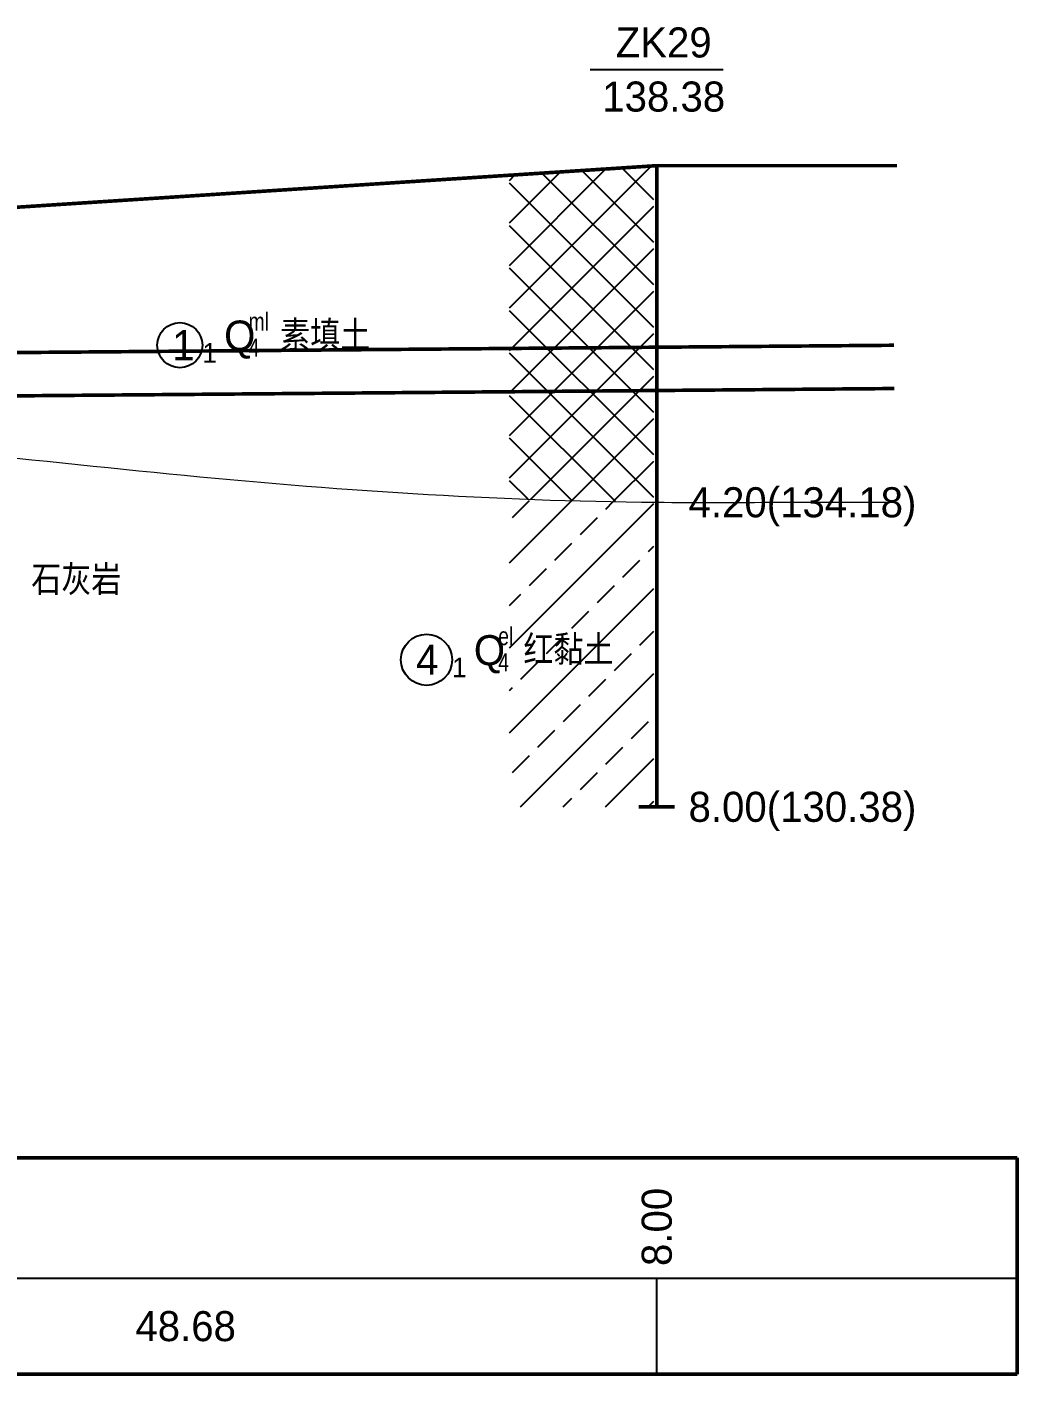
# Model space of a CAD drawing. Header units: inches. Extents: x -205 to 12199, y -11610 to -150.
# Drawn here: x 1025.2 to 1107.8, y -986.3 to -874 of the extents above; entities that cross this region are included whole.
import ezdxf

# ---------------------------------------------------------------- set-up
doc = ezdxf.new("R2010")
doc.units = ezdxf.units.IN
doc.header["$MEASUREMENT"] = 0
for name, color, linetype in [('地质-地层符号', 3, 'Continuous'), ('地质-地层线', 7, 'Continuous'), ('地质-地面线', 7, 'Continuous'), ('地质-填充花纹', 4, 'Continuous'), ('地质-文字', 7, 'Continuous'), ('地质-标注栏', 7, 'Continuous'), ('地质-钻孔', 7, 'Continuous'), ('管底', 7, 'Continuous')]:
    doc.layers.add(name, color=color, linetype=linetype)
doc.styles.add('LZ_PMT_LINE', font='', dxfattribs={"height": 2})
doc.styles.add('地层编号', font='Comfont.shx', dxfattribs={"width": 0.7, "height": 2.5, "bigfont": 'Hztxt12a.shx'})
doc.styles.add('层底标注', font='Comfont.shx', dxfattribs={"width": 0.7, "height": 2.5, "bigfont": 'Hztxt12a.shx'})
doc.styles.add('岩土名称', font='Comfont.shx', dxfattribs={"width": 0.7, "height": 2.5, "bigfont": 'Hztxt12a.shx'})
doc.styles.add('时代', font='Comfont.shx', dxfattribs={"width": 0.7, "height": 2.5, "bigfont": 'Hztxt12a.shx'})
doc.styles.add('标注栏数据', font='Comfont.shx', dxfattribs={"width": 0.7, "height": 2.5, "bigfont": 'Hztxt12a.shx'})
doc.styles.add('钻孔标注', font='Comfont.shx', dxfattribs={"width": 0.7, "height": 2.5, "bigfont": 'Hztxt12a.shx'})
doc.styles.get('LZ_PMT_LINE').set_extended_font_data('SimSun')
doc.linetypes.add('bzhjcx', pattern='A,0.001,[2,XX1.shx,S=1,R=0,X=1,Y=0],-2', length=2.001)
doc.linetypes.add('swx', pattern='A,7,-1.5,["●",LZ_PMT_LINE,S=0.05,R=0,X=0,Y=0],-1.5', length=10)

msp = doc.modelspace()

# ---------------------------------------------------------------- hatches: boundary and pattern name
at = {"layer": '地质-填充花纹', "linetype": 'Continuous'}
h = msp.add_hatch(dxfattribs=at)
h.set_pattern_fill('GKSTT', scale=0.5, style=0, pattern_type=2)
h.set_pattern_definition([(45, (-4034.736, -1061.9183), (-1.767767, 1.767767), []), (135, (-4034.736, -1061.9183), (-1.767767, -1.767767), [])])
h.paths.add_polyline_path([(1077.39041, -913.56484), (1071.99583, -913.47587), (1066.99827, -913.32086), (1065.39041, -913.25043), (1065.39041, -886.36425), (1077.39041, -885.58519)])
h = msp.add_hatch(dxfattribs=at)
h.set_pattern_fill('GKFZNT', scale=0.5, style=0, pattern_type=2)
h.set_pattern_definition([(45, (-4034.736, -1061.9183), (-3.535534, 3.535534), []), (45, (-4031.2004, -1061.9183), (-3.535534, 3.535534), [2, -1])])
h.paths.add_polyline_path([(1066.99827, -913.32086), (1071.99583, -913.47587), (1077.39041, -913.56484), (1077.39041, -938.90229), (1065.39041, -938.90229), (1065.39041, -913.25043)])

# ---------------------------------------------------------------- linework, layer by layer
at = {"layer": '地质-地层符号', "color": 7, "linetype": 'Continuous'}
for centre, major_axis in [((1037.95287, -900.50232), (0, 1.875)), ((1058.48414, -926.67273), (0, 2.125))]:
    msp.add_ellipse(centre, major_axis=major_axis, ratio=1, dxfattribs=at)
at = {"layer": '地质-地层线', "color": 7, "linetype": 'bzhjcx', "lineweight": 0}
msp.add_spline([(917.25543, -921.10231), (943.6754, -917.01343), (956.88539, -914.969), (996.51534, -908.83569), (1037.07787, -911.20232), (1077.64041, -913.56896), (1087.64041, -913.56896), (1097.64041, -913.56896)], degree=3, dxfattribs=at)
at = {"layer": '地质-地面线', "color": 7, "linetype": 'Continuous', "const_width": 0.3}
msp.add_lwpolyline([(775.27989, -894.57001), (828.38639, -893.0357), (917.25543, -891.1023), (996.51534, -890.83568), (1077.64041, -885.56896), (1097.64041, -885.56896)], dxfattribs=at)
at = {"layer": '地质-标注栏', "color": 7, "linetype": 'Continuous', "const_width": 0.3}
for points in [[(735.27969, -968.10233), (1107.6402, -968.10233)], [(1107.6402, -968.10233), (1107.6402, -986.10233)], [(735.27969, -986.10233), (1107.6402, -986.10233)]]:
    msp.add_lwpolyline(points, dxfattribs=at)
at = {"layer": '地质-标注栏', "color": 7, "linetype": 'Continuous'}
for points in [[(735.27969, -978.10233), (1107.6402, -978.10233)], [(1077.64041, -986.10233), (1077.64041, -978.10233)]]:
    msp.add_lwpolyline(points, dxfattribs=at)
at = {"layer": '地质-钻孔', "color": 7, "linetype": 'Continuous'}
msp.add_line((1072.11074, -877.56895), (1083.17031, -877.56895), dxfattribs=at)
at = {"layer": '地质-钻孔', "color": 7, "const_width": 0.3, "flags": 128}
msp.add_lwpolyline([(1077.64041, -885.56896), (1077.64041, -938.90229)], dxfattribs=at)
at = {"layer": '地质-钻孔', "color": 7, "linetype": 'Continuous', "const_width": 0.3, "flags": 128}
msp.add_lwpolyline([(1076.14041, -938.90229), (1079.14041, -938.90229)], dxfattribs=at)
at = {"layer": '管底', "linetype": 'swx', "const_width": 0.3}
for points in [[(775.0048, -903.19227), (1097.38212, -900.50807)], [(775.03478, -906.79215), (1097.4121, -904.10795)]]:
    msp.add_lwpolyline(points, dxfattribs=at)

# ---------------------------------------------------------------- texts
at = {"layer": '地质-地层符号', "color": 7, "linetype": 'Continuous', "style": '时代', "width": 0.8}
for s, p in [('ml', (1043.67371, -899.28566)), ('4', (1043.67371, -901.45232)), ('el', (1064.45497, -925.45606)), ('4', (1064.45497, -927.62273))]:
    msp.add_text(s, height=1.5, dxfattribs=at).set_placement(p)
at = {"layer": '地质-地层符号', "color": 7, "linetype": 'Continuous'}
for s, height, style, p in [('Q', 2.5, '时代', (1041.64037, -900.95232)), ('素填土', 2.5, '岩土名称', (1046.30704, -900.95232)), ('1', 2.5, '地层编号', (1037.32787, -901.75232)), ('1', 1.625, '地层编号', (1039.82787, -901.95232)), ('石灰岩', 2.5, '岩土名称', (1025.58828, -921.29004)), ('Q', 2.5, '时代', (1062.42164, -927.12273)), ('红黏土', 2.5, '岩土名称', (1066.54664, -927.12273)), ('4', 2.5, '地层编号', (1057.60914, -927.92273)), ('1', 1.625, '地层编号', (1060.60914, -928.12273))]:
    msp.add_text(s, height=height, dxfattribs=dict(at, style=style)).set_placement(p)
at = {"layer": '地质-文字', "color": 7, "linetype": 'Continuous', "style": '层底标注'}
for s, p in [('4.20(134.18)', (1080.29041, -914.81896)), ('8.00(130.38)', (1080.29041, -940.15229))]:
    msp.add_text(s, height=2.5, dxfattribs=at).set_placement(p)
at = {"layer": '地质-标注栏', "color": 7, "linetype": 'Continuous', "style": '标注栏数据'}
msp.add_text('8.00', height=2.5, rotation=90.0000025, dxfattribs=at).set_placement((1078.89041, -977.10233))
msp.add_text('48.68', height=2.5, dxfattribs=at).set_placement((1034.25704, -983.35233))
at = {"layer": '地质-钻孔', "color": 7, "linetype": 'Continuous', "style": '钻孔标注'}
for s, p in [('ZK29', (1074.22374, -876.56896)), ('138.38', (1073.11064, -881.06896))]:
    msp.add_text(s, height=2.5, dxfattribs=at).set_placement(p)

doc.saveas('drawing.dxf')
